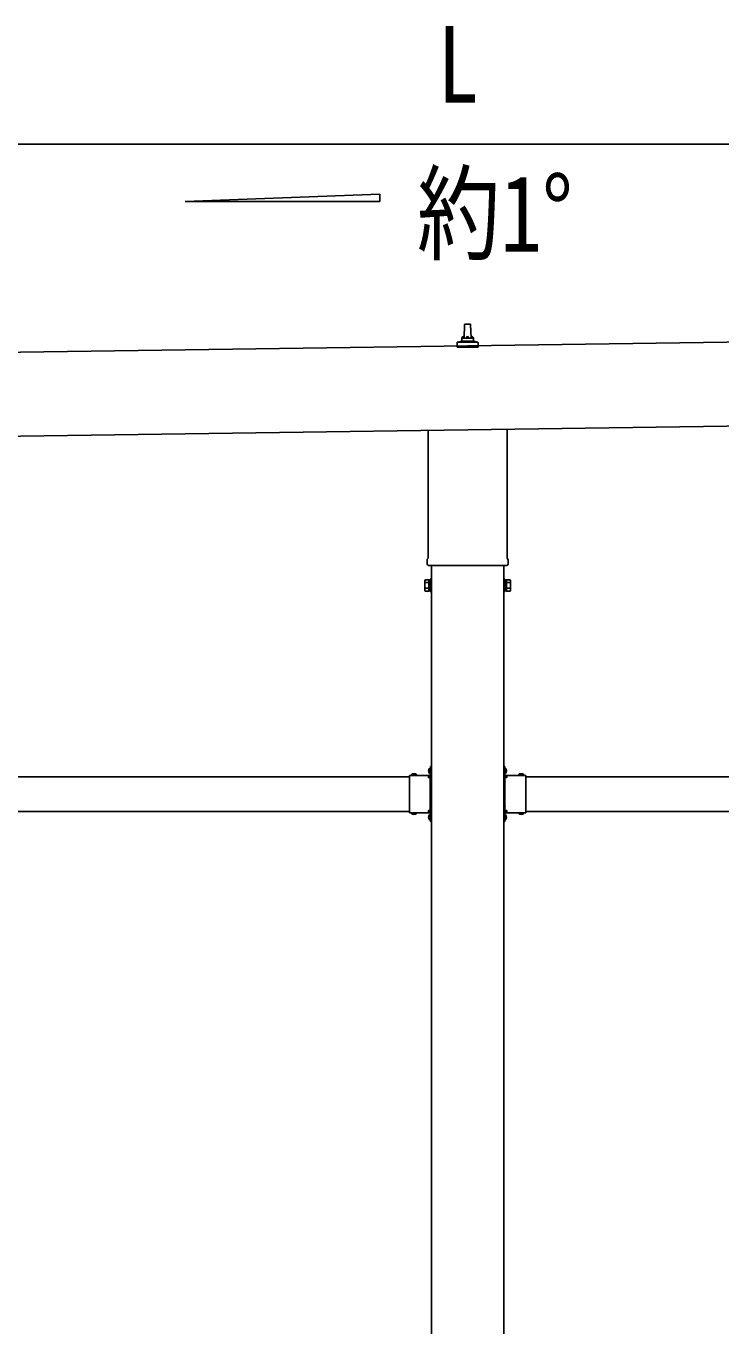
# Model space of a CAD drawing. Units: millimetres, scale not verified. Extents: x -16820 to 16820, y -11880 to 11880.
# Drawn here: x -2161 to -962, y -2975 to -732 of the extents above; entities that cross this region are included whole.
import ezdxf
from ezdxf.enums import TextEntityAlignment as Align

# ---------------------------------------------------------------- set-up
doc = ezdxf.new("R2010")
doc.units = ezdxf.units.MM
doc.header["$LTSCALE"] = 50
for name, color, linetype in [('0-5_YKK_13', 4, 'Continuous'), ('0-6_YKK_A1', 4, 'Continuous'), ('0-7_YKK_D', 6, 'Continuous')]:
    doc.layers.add(name, color=color, linetype=linetype)
doc.styles.add('ＭＳ ゴシック', font='')
doc.styles.get('ＭＳ ゴシック').set_extended_font_data('MS Gothic')

msp = doc.modelspace()

# ---------------------------------------------------------------- linework, layer by layer
at = {"layer": '0-5_YKK_13'}
for p, q in [((-1404.92, -1270.74), (-1404.19, -1247.21)), ((-1403.19, -1246.24), (-1394.65, -1246.24)), ((-1393.65, -1247.21), (-1392.92, -1270.74)), ((-1416.79, -1277.74), (-1381.05, -1277.74)), ((-1416.41, -1277.55), (-1409.69, -1275.92)), ((-1409.3, -1275.74), (-1388.54, -1275.74)), ((-1408.92, -1274.95), (-1408.92, -1270.74)), ((-1407.92, -1270.74), (-1389.92, -1270.74)), ((-1388.92, -1274.95), (-1388.92, -1270.74)), ((-1381.44, -1277.55), (-1388.16, -1275.92)), ((-1417.17, -1286.24), (-1417.17, -1278.53)), ((-1380.67, -1286.24), (-1417.17, -1286.24)), ((-1380.67, -1286.24), (-1380.67, -1278.53)), ((-1467.22, -1650.23), (-1467.22, -1429.58)), ((-1330.62, -1427.62), (-1330.62, -1650.23)), ((-1468.92, -1659), (-1468.92, -1653.5)), ((-1328.92, -1653.5), (-1328.92, -1659)), ((-1330.98, -1662.5), (-1466.86, -1662.5)), ((-1472.92, -1688.5), (-1472.16, -1687.19)), ((-1472.92, -1688.5), (-1472.92, -1705.5)), ((-1465.92, -1692.09), (-1472.16, -1692.09)), ((-1465.92, -1701.91), (-1472.16, -1701.91)), ((-1331.92, -1692.09), (-1325.68, -1692.09)), ((-1331.92, -1701.91), (-1325.68, -1701.91)), ((-1324.92, -1688.5), (-1325.68, -1687.19)), ((-1324.92, -1688.5), (-1324.92, -1705.5)), ((-1472.92, -1705.5), (-1472.16, -1706.82)), ((-1465.92, -1706.82), (-1472.16, -1706.82)), ((-1463.42, -1706.2), (-1465.92, -1706.2)), ((-1334.42, -1706.2), (-1331.92, -1706.2)), ((-1331.92, -1706.82), (-1325.68, -1706.82)), ((-1324.92, -1705.5), (-1325.68, -1706.82)), ((-1467.12, -2017), (-1461.42, -2017)), ((-1463.02, -2015.87), (-1465.68, -2014.55)), ((-1463.02, -2018.13), (-1465.68, -2019.45)), ((-1463.88, -2012.27), (-1463.72, -2012.27)), ((-1463.02, -2009.5), (-1461.42, -2009.5)), ((-1463.02, -2026.46), (-1463.02, -2009.5)), ((-1463.02, -2012.97), (-1463.02, -2021.04)), ((-1461.42, -2014), (-1463.02, -2014)), ((-1463.02, -2015), (-1461.42, -2015)), ((-1334.82, -2009.5), (-1336.42, -2009.5)), ((-1336.42, -2014), (-1334.82, -2014)), ((-1334.82, -2015), (-1336.42, -2015)), ((-1330.72, -2017), (-1336.42, -2017)), ((-1334.82, -2026.46), (-1334.82, -2009.5)), ((-1334.82, -2012.97), (-1334.82, -2021.04)), ((-1334.82, -2015.87), (-1332.16, -2014.55)), ((-1334.82, -2018.13), (-1332.16, -2019.45)), ((-1333.96, -2012.27), (-1334.12, -2012.27)), ((-1499.42, -2035.29), (-1499.42, -2024.9)), ((-1499.42, -2024.9), (-1463.02, -2024.9)), ((-1499.42, -2077.29), (-1499.42, -2036.71)), ((-1496.16, -2024.04), (-1496.16, -2024.2)), ((-1495.46, -2024.9), (-1487.39, -2024.9)), ((-1492.55, -2024.9), (-1493.87, -2022.24)), ((-1490.3, -2024.9), (-1488.97, -2022.24)), ((-1486.69, -2024.04), (-1486.69, -2024.2)), ((-1463.42, -2026.5), (-1466.42, -2026.5)), ((-1463.88, -2021.74), (-1463.72, -2021.74)), ((-1463.42, -2035.29), (-1463.42, -2028.5)), ((-1463.42, -2077.29), (-1463.42, -2036.71)), ((-1463.02, -2019), (-1461.42, -2019)), ((-1461.42, -2020), (-1463.02, -2020)), ((-1334.82, -2019), (-1336.42, -2019)), ((-1336.42, -2020), (-1334.82, -2020)), ((-1298.42, -2024.9), (-1334.82, -2024.9)), ((-1334.42, -2026.5), (-1331.42, -2026.5)), ((-1334.42, -2035.29), (-1334.42, -2028.5)), ((-1334.42, -2077.29), (-1334.42, -2036.71)), ((-1333.96, -2021.74), (-1334.12, -2021.74)), ((-1311.16, -2024.04), (-1311.16, -2024.2)), ((-1302.39, -2024.9), (-1310.46, -2024.9)), ((-1307.55, -2024.9), (-1308.87, -2022.24)), ((-1305.3, -2024.9), (-1303.97, -2022.24)), ((-1301.69, -2024.04), (-1301.69, -2024.2)), ((-1298.42, -2035.29), (-1298.42, -2024.9)), ((-1298.42, -2077.29), (-1298.42, -2036.71)), ((-1499.42, -2089.1), (-1499.42, -2078.71)), ((-1463.42, -2085.5), (-1463.42, -2078.71)), ((-1334.42, -2085.5), (-1334.42, -2078.71)), ((-1298.42, -2089.1), (-1298.42, -2078.71)), ((-1499.42, -2089.1), (-1463.02, -2089.1)), ((-1496.16, -2089.96), (-1496.16, -2089.8)), ((-1495.46, -2089.1), (-1487.39, -2089.1)), ((-1492.55, -2089.1), (-1493.87, -2091.76)), ((-1490.3, -2089.1), (-1488.97, -2091.76)), ((-1486.69, -2089.96), (-1486.69, -2089.8)), ((-1466.42, -2087.5), (-1463.42, -2087.5)), ((-1463.02, -2095.87), (-1465.68, -2094.55)), ((-1463.02, -2098.13), (-1465.68, -2099.45)), ((-1463.88, -2092.27), (-1463.72, -2092.27)), ((-1463.88, -2101.74), (-1463.72, -2101.74)), ((-1463.02, -2104.5), (-1463.02, -2087.54)), ((-1463.02, -2092.97), (-1463.02, -2101.04)), ((-1463.02, -2095), (-1461.42, -2095)), ((-1463.02, -2099), (-1461.42, -2099)), ((-1463.02, -2104.5), (-1461.42, -2104.5)), ((-1334.82, -2095), (-1336.42, -2095)), ((-1334.82, -2099), (-1336.42, -2099)), ((-1334.82, -2104.5), (-1336.42, -2104.5)), ((-1334.82, -2104.5), (-1334.82, -2087.54)), ((-1298.42, -2089.1), (-1334.82, -2089.1)), ((-1334.82, -2092.97), (-1334.82, -2101.04)), ((-1334.82, -2095.87), (-1332.16, -2094.55)), ((-1334.82, -2098.13), (-1332.16, -2099.45)), ((-1331.42, -2087.5), (-1334.42, -2087.5)), ((-1333.96, -2092.27), (-1334.12, -2092.27)), ((-1333.96, -2101.74), (-1334.12, -2101.74)), ((-1311.16, -2089.96), (-1311.16, -2089.8)), ((-1302.39, -2089.1), (-1310.46, -2089.1)), ((-1307.55, -2089.1), (-1308.87, -2091.76)), ((-1305.3, -2089.1), (-1303.97, -2091.76)), ((-1301.69, -2089.96), (-1301.69, -2089.8))]:
    msp.add_line(p, q, dxfattribs=at)
for points in [[(-1465.92, -1706.82), (-1465.92, -1687.19), (-1472.16, -1687.19)], [(-1465.92, -1706.2), (-1465.92, -1687.8), (-1463.42, -1687.8)], [(-1331.92, -1706.2), (-1331.92, -1687.8), (-1334.42, -1687.8)], [(-1331.92, -1706.82), (-1331.92, -1687.19), (-1325.68, -1687.19)], [(-1461.42, -2024.5), (-1461.42, -2018.5), (-1461.42, -2015.5), (-1461.42, -2009.5)], [(-1336.42, -2024.5), (-1336.42, -2018.5), (-1336.42, -2015.5), (-1336.42, -2009.5)], [(-1463.42, -2028.5), (-1466.42, -2028.5), (-1466.42, -2024.9)], [(-1334.42, -2028.5), (-1331.42, -2028.5), (-1331.42, -2024.9)], [(-1463.42, -2085.5), (-1466.42, -2085.5), (-1466.42, -2089.1)], [(-1461.42, -2104.5), (-1461.42, -2098.5), (-1461.42, -2095.5), (-1461.42, -2089.5)], [(-1336.42, -2104.5), (-1336.42, -2098.5), (-1336.42, -2095.5), (-1336.42, -2089.5)], [(-1334.42, -2085.5), (-1331.42, -2085.5), (-1331.42, -2089.1)]]:
    msp.add_lwpolyline(points, dxfattribs=at)
for points in [[(-1463.42, -1707.5), (-1463.42, -1686.5), (-1461.42, -1686.5), (-1461.42, -1707.5)], [(-1334.42, -1707.5), (-1334.42, -1686.5), (-1336.42, -1686.5), (-1336.42, -1707.5)]]:
    msp.add_lwpolyline(points, close=True, dxfattribs=at)
for centre, radius, start, end in [((-1403.19, -1247.24), 1, 90, 178.60509), ((-1394.65, -1247.24), 1, 1.39491, 90), ((-1416.17, -1278.53), 1, 103.62699, 180), ((-1409.92, -1274.95), 1, 283.62699, 0), ((-1404.84, -1271.37), 4.13, 90, 171.17633), ((-1407.92, -1271.74), 1, 90, 180), ((-1395.59, -1270.74), 4.83, 133.60282, 180), ((-1402.25, -1270.74), 4.83, 0, 46.39718), ((-1393.01, -1271.37), 4.13, 8.82367, 90), ((-1389.92, -1271.74), 1, 0, 90), ((-1387.92, -1274.95), 1, 180, 256.37301), ((-1381.67, -1278.53), 1, 0, 76.37301), ((-1464.92, -1653.5), 4, 125.09963, 180), ((-1464.92, -1659), 4, 180, 194.47751), ((-1332.92, -1653.5), 4, 0, 54.90037), ((-1332.92, -1659), 4, 345.52249, 0), ((-1464.92, -1659), 4, 194.47751, 241.04498), ((-1332.92, -1659), 4, 298.95502, 345.52249), ((-1468.58, -1689.64), 4.34, 145.61575, 214.38425), ((-1456.68, -1697), 16.24, 162.41205, 197.58795), ((-1468.58, -1704.36), 4.34, 145.61575, 214.38425), ((-1329.27, -1689.64), 4.34, 325.61575, 34.38425), ((-1341.16, -1697), 16.24, 342.41205, 17.58795), ((-1329.27, -1704.36), 4.34, 325.61575, 34.38425), ((-1459.12, -2017), 7, 140.87645, 180), ((-1459.12, -2017), 7, 180, 219.12355), ((-1463.88, -2013.13), 0.862, 90, 140.87645), ((-1463.72, -2012.97), 0.7, 0, 90), ((-1334.12, -2012.97), 0.7, 90, 180), ((-1333.96, -2013.13), 0.862, 39.12355, 90), ((-1338.72, -2017), 7, 0, 39.12355), ((-1338.72, -2017), 7, 320.87645, 0), ((-1500.12, -2036), 1, 314.427, 45.573), ((-1495.46, -2024.2), 0.7, 180, 270), ((-1495.29, -2024.04), 0.862, 129.12355, 180), ((-1491.42, -2028.8), 7, 90, 129.12355), ((-1491.42, -2028.8), 7, 50.87645, 90), ((-1487.39, -2024.2), 0.7, 270, 0), ((-1487.55, -2024.04), 0.862, 0, 50.87645), ((-1463.88, -2020.87), 0.862, 219.12355, 270), ((-1463.72, -2021.04), 0.7, 270, 0), ((-1462.72, -2036), 1, 134.427, 225.573), ((-1463.42, -2024.5), 2, 270, 0), ((-1334.42, -2024.5), 2, 180, 270), ((-1334.12, -2021.04), 0.7, 180, 270), ((-1335.12, -2036), 1, 314.427, 45.573), ((-1333.96, -2020.87), 0.862, 270, 320.87645), ((-1310.46, -2024.2), 0.7, 180, 270), ((-1310.29, -2024.04), 0.862, 129.12355, 180), ((-1306.42, -2028.8), 7, 90, 129.12355), ((-1306.42, -2028.8), 7, 50.87645, 90), ((-1302.39, -2024.2), 0.7, 270, 0), ((-1302.55, -2024.04), 0.862, 0, 50.87645), ((-1297.72, -2036), 1, 134.427, 225.573), ((-1500.12, -2078), 1, 314.427, 45.573), ((-1462.72, -2078), 1, 134.427, 225.573), ((-1335.12, -2078), 1, 314.427, 45.573), ((-1297.72, -2078), 1, 134.427, 225.573), ((-1495.46, -2089.8), 0.7, 90, 180), ((-1495.29, -2089.96), 0.862, 180, 230.87645), ((-1491.42, -2085.2), 7, 230.87645, 270), ((-1491.42, -2085.2), 7, 270, 309.12355), ((-1487.39, -2089.8), 0.7, 0, 90), ((-1487.55, -2089.96), 0.862, 309.12355, 0), ((-1459.12, -2097), 7, 140.87645, 180), ((-1459.12, -2097), 7, 180, 219.12355), ((-1463.88, -2093.13), 0.862, 90, 140.87645), ((-1463.88, -2100.87), 0.862, 219.12355, 270), ((-1463.72, -2092.97), 0.7, 0, 90), ((-1463.72, -2101.04), 0.7, 270, 0), ((-1463.42, -2089.5), 2, 0, 90), ((-1334.42, -2089.5), 2, 90, 180), ((-1334.12, -2092.97), 0.7, 90, 180), ((-1334.12, -2101.04), 0.7, 180, 270), ((-1333.96, -2093.13), 0.862, 39.12355, 90), ((-1333.96, -2100.87), 0.862, 270, 320.87645), ((-1338.72, -2097), 7, 0, 39.12355), ((-1338.72, -2097), 7, 320.87645, 0), ((-1310.46, -2089.8), 0.7, 90, 180), ((-1310.29, -2089.96), 0.862, 180, 230.87645), ((-1306.42, -2085.2), 7, 230.87645, 270), ((-1306.42, -2085.2), 7, 270, 309.12355), ((-1302.39, -2089.8), 0.7, 0, 90), ((-1302.55, -2089.96), 0.862, 309.12355, 0)]:
    msp.add_arc(centre, radius, start, end, dxfattribs=at)
at = {"layer": '0-6_YKK_A1'}
for p, q in [((-1886.05, -1034.75), (-1550.05, -1022.33)), ((-1550.05, -1022.33), (-1550.05, -1034.75)), ((-1550.05, -1034.75), (-1886.05, -1034.75)), ((655.81, -1254.26), (-4731.23, -1331.18)), ((-4729.16, -1476.17), (657.88, -1399.22)), ((-1461.42, -1662.5), (-1461.42, -4500)), ((-1336.42, -4500), (-1336.42, -1662.5)), ((-2698.42, -2027), (-1499.42, -2027)), ((-1298.42, -2027), (-99.42, -2027)), ((-2698.42, -2087), (-1499.42, -2087)), ((-1466.42, -2087), (-1461.92, -2087)), ((-1331.42, -2087), (-1335.92, -2087)), ((-1298.42, -2087), (-99.42, -2087))]:
    msp.add_line(p, q, dxfattribs=at)
for points in [[(-1466.42, -2027), (-1461.92, -2027), (-1461.92, -2087)], [(-1331.42, -2027), (-1335.92, -2027), (-1335.92, -2087)]]:
    msp.add_lwpolyline(points, dxfattribs=at)
at = {"layer": '0-7_YKK_D'}
msp.add_line((1742.72, -935.68), (-4548.72, -935.68), dxfattribs=at)

# ---------------------------------------------------------------- texts
at = {"layer": '0-6_YKK_A1', "style": 'ＭＳ ゴシック', "width": 0.8}
msp.add_text('約1°', height=132, dxfattribs=at).set_placement((-1486.39, -1161.09), align=Align.BOTTOM_LEFT)
at = {"layer": '0-7_YKK_D', "style": 'ＭＳ ゴシック', "width": 0.8}
msp.add_text('L', height=132, dxfattribs=at).set_placement((-1451, -903.68), align=Align.BOTTOM_LEFT)

doc.saveas('drawing.dxf')
